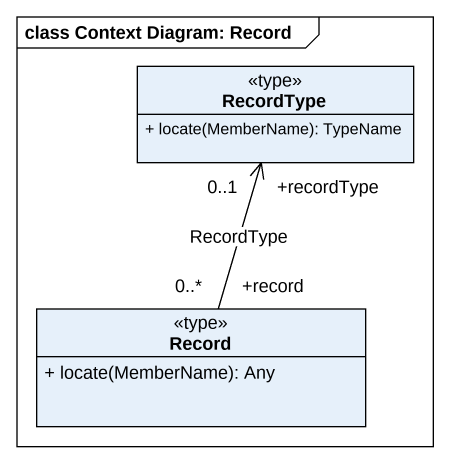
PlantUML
@startuml
mainframe class Context Diagram: Record
hide circle
hide empty members
skinparam classAttributeIconSize 0
class RecordType <<type>> {
  + locate(MemberName): TypeName
}
class "Record" as Record_ <<type>> {
  + locate(MemberName): Any
}
Record_ "+record\n0..*" -up-> "+recordType\n0..1" RecordType : RecordType
@enduml
